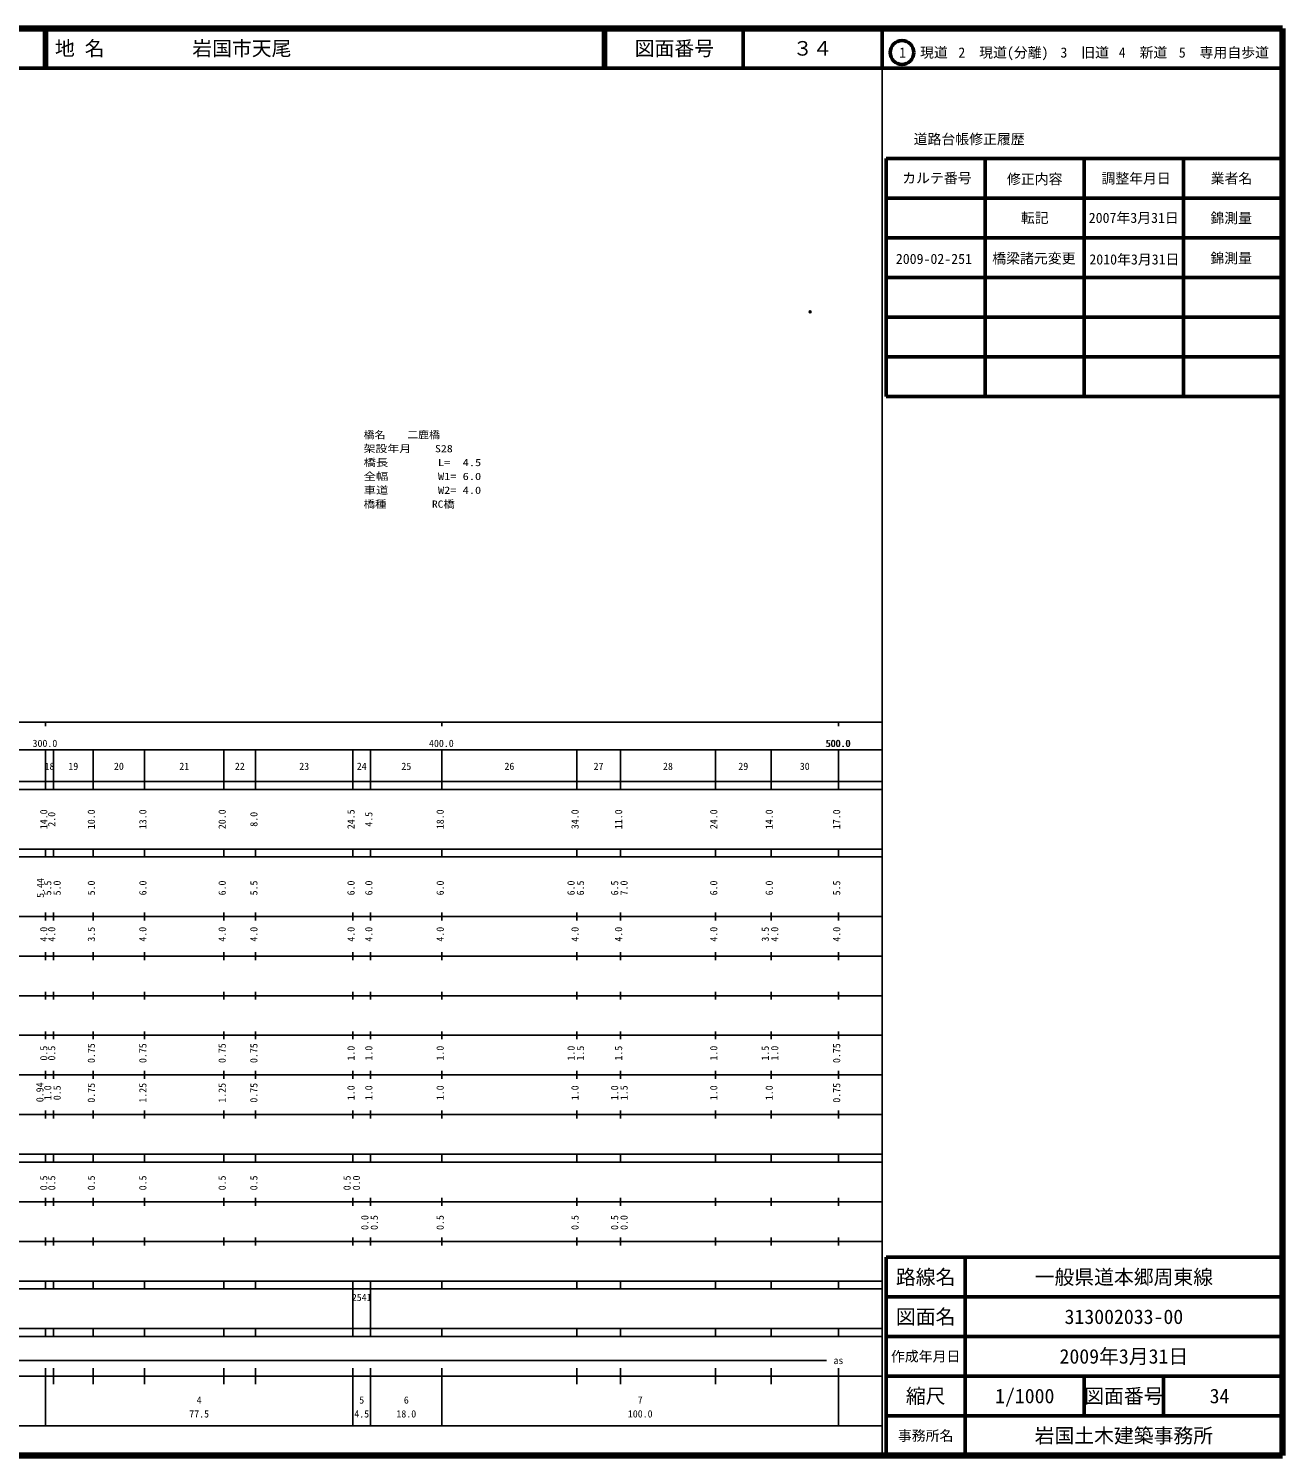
# Model space of a CAD drawing. Units: millimetres on the paper. Extents: x 40 to 680, y 20 to 380.
# Drawn here: x 363.7 to 680, y 20 to 380 of the extents above; entities that cross this region are included whole.
import ezdxf
from ezdxf.enums import TextEntityAlignment as Align

# ---------------------------------------------------------------- set-up
doc = ezdxf.new("R2010")
doc.units = ezdxf.units.MM
doc.header["$PDMODE"] = 32
doc.header["$PDSIZE"] = 0.5
for name, color, linetype in [('M-OTRS', 6, 'Continuous'), ('M-STR-HTXT', 7, 'Continuous'), ('M-TTL-TXT', 7, 'Continuous')]:
    doc.layers.add(name, color=color, linetype=linetype)
for name, color, linetype, lineweight in [('M-TTL', 2, 'Continuous', 140), ('M-TTL-BAND', 7, 'Continuous', 25), ('M-TTL-FRAM', 2, 'Continuous', 50), ('M-TTL-LINE', 7, 'Continuous', 50)]:
    doc.layers.add(name, color=color, linetype=linetype, lineweight=lineweight)
doc.styles.add('ＭＳ ゴシック', font='')
doc.styles.get('ＭＳ ゴシック').set_extended_font_data('MS Gothic')

msp = doc.modelspace()

# ---------------------------------------------------------------- linework, layer by layer
at = {"layer": 'M-OTRS'}
msp.add_point((560.837, 308.556), dxfattribs=at)
at = {"layer": 'M-TTL'}
for p, q in [((680, 380), (40, 380)), ((680, 20), (680, 380)), ((40, 20), (680, 20))]:
    msp.add_line(p, q, dxfattribs=at)
at = {"layer": 'M-TTL-BAND'}
for p, q in [((579, 20), (579, 370)), ((40, 205), (579, 205)), ((368, 205), (368, 204)), ((468, 205), (468, 204)), ((568, 205), (568, 204)), ((68, 198), (579, 198)), ((368, 188), (368, 198)), ((370, 188), (370, 198)), ((380, 188), (380, 198)), ((393, 188), (393, 198)), ((413, 188), (413, 198)), ((421, 188), (421, 198)), ((445.5, 188), (445.5, 198)), ((450, 188), (450, 198)), ((468, 188), (468, 198)), ((502, 188), (502, 198)), ((513, 188), (513, 198)), ((537, 188), (537, 198)), ((551, 188), (551, 198)), ((568, 188), (568, 198)), ((40, 190), (579, 190)), ((40, 188), (579, 188)), ((40, 173), (579, 173)), ((368, 171), (368, 173)), ((370, 171), (370, 173)), ((380, 171), (380, 173)), ((393, 171), (393, 173)), ((413, 171), (413, 173)), ((421, 171), (421, 173)), ((445.5, 171), (445.5, 173)), ((450, 171), (450, 173)), ((468, 171), (468, 173)), ((502, 171), (502, 173)), ((513, 171), (513, 173)), ((537, 171), (537, 173)), ((551, 171), (551, 173)), ((568, 171), (568, 173)), ((40, 171), (579, 171)), ((40, 156), (579, 156)), ((368, 155), (368, 157)), ((370, 155), (370, 157)), ((380, 155), (380, 157)), ((393, 155), (393, 157)), ((413, 155), (413, 157)), ((421, 155), (421, 157)), ((445.5, 155), (445.5, 157)), ((450, 155), (450, 157)), ((468, 155), (468, 157)), ((502, 155), (502, 157)), ((513, 155), (513, 157)), ((537, 155), (537, 157)), ((551, 155), (551, 157)), ((568, 155), (568, 157)), ((46, 146), (579, 146)), ((368, 145), (368, 147)), ((370, 145), (370, 147)), ((380, 145), (380, 147)), ((393, 145), (393, 147)), ((413, 145), (413, 147)), ((421, 145), (421, 147)), ((445.5, 145), (445.5, 147)), ((450, 145), (450, 147)), ((468, 145), (468, 147)), ((502, 145), (502, 147)), ((513, 145), (513, 147)), ((537, 145), (537, 147)), ((551, 145), (551, 147)), ((568, 145), (568, 147)), ((368, 135), (368, 137)), ((370, 135), (370, 137)), ((380, 135), (380, 137)), ((393, 135), (393, 137)), ((413, 135), (413, 137)), ((421, 135), (421, 137)), ((445.5, 135), (445.5, 137)), ((450, 135), (450, 137)), ((468, 135), (468, 137)), ((502, 135), (502, 137)), ((513, 135), (513, 137)), ((537, 135), (537, 137)), ((551, 135), (551, 137)), ((568, 135), (568, 137)), ((52, 136), (579, 136)), ((46, 126), (579, 126)), ((368, 125), (368, 127)), ((370, 125), (370, 127)), ((380, 125), (380, 127)), ((393, 125), (393, 127)), ((413, 125), (413, 127)), ((421, 125), (421, 127)), ((445.5, 125), (445.5, 127)), ((450, 125), (450, 127)), ((468, 125), (468, 127)), ((502, 125), (502, 127)), ((513, 125), (513, 127)), ((537, 125), (537, 127)), ((551, 125), (551, 127)), ((568, 125), (568, 127)), ((52, 116), (579, 116)), ((368, 115), (368, 117)), ((370, 115), (370, 117)), ((380, 115), (380, 117)), ((393, 115), (393, 117)), ((413, 115), (413, 117)), ((421, 115), (421, 117)), ((445.5, 115), (445.5, 117)), ((450, 115), (450, 117)), ((468, 115), (468, 117)), ((502, 115), (502, 117)), ((513, 115), (513, 117)), ((537, 115), (537, 117)), ((551, 115), (551, 117)), ((568, 115), (568, 117)), ((46, 106), (579, 106)), ((368, 105), (368, 107)), ((370, 105), (370, 107)), ((380, 105), (380, 107)), ((393, 105), (393, 107)), ((413, 105), (413, 107)), ((421, 105), (421, 107)), ((445.5, 105), (445.5, 107)), ((450, 105), (450, 107)), ((468, 105), (468, 107)), ((502, 105), (502, 107)), ((513, 105), (513, 107)), ((537, 105), (537, 107)), ((551, 105), (551, 107)), ((568, 105), (568, 107)), ((40, 96), (579, 96)), ((40, 94), (579, 94)), ((368, 94), (368, 96)), ((370, 94), (370, 96)), ((380, 94), (380, 96)), ((393, 94), (393, 96)), ((413, 94), (413, 96)), ((421, 94), (421, 96)), ((445.5, 94), (445.5, 96)), ((450, 94), (450, 96)), ((468, 94), (468, 96)), ((502, 94), (502, 96)), ((513, 94), (513, 96)), ((537, 94), (537, 96)), ((551, 94), (551, 96)), ((568, 94), (568, 96)), ((49, 84), (579, 84)), ((368, 83), (368, 85)), ((370, 83), (370, 85)), ((380, 83), (380, 85)), ((393, 83), (393, 85)), ((413, 83), (413, 85)), ((421, 83), (421, 85)), ((445.5, 83), (445.5, 85)), ((450, 83), (450, 85)), ((468, 83), (468, 85)), ((502, 83), (502, 85)), ((513, 83), (513, 85)), ((537, 83), (537, 85)), ((551, 83), (551, 85)), ((568, 83), (568, 85)), ((40, 74), (579, 74)), ((368, 73), (368, 75)), ((370, 73), (370, 75)), ((380, 73), (380, 75)), ((393, 73), (393, 75)), ((413, 73), (413, 75)), ((421, 73), (421, 75)), ((445.5, 73), (445.5, 75)), ((450, 73), (450, 75)), ((468, 73), (468, 75)), ((502, 73), (502, 75)), ((513, 73), (513, 75)), ((537, 73), (537, 75)), ((551, 73), (551, 75)), ((568, 73), (568, 75)), ((40, 64), (579, 64)), ((40, 62), (579, 62)), ((368, 62), (368, 64)), ((370, 62), (370, 64)), ((380, 62), (380, 64)), ((393, 62), (393, 64)), ((413, 62), (413, 64)), ((421, 62), (421, 64)), ((445.5, 62), (445.5, 64)), ((445.5, 52), (445.5, 62)), ((450, 62), (450, 64)), ((450, 52), (450, 62)), ((468, 62), (468, 64)), ((502, 62), (502, 64)), ((513, 62), (513, 64)), ((537, 62), (537, 64)), ((551, 62), (551, 64)), ((568, 62), (568, 64)), ((40, 52), (579, 52)), ((368, 50), (368, 52)), ((370, 50), (370, 52)), ((380, 50), (380, 52)), ((393, 50), (393, 52)), ((413, 50), (413, 52)), ((421, 50), (421, 52)), ((445.5, 50), (445.5, 52)), ((450, 50), (450, 52)), ((468, 50), (468, 52)), ((502, 50), (502, 52)), ((513, 50), (513, 52)), ((537, 50), (537, 52)), ((551, 50), (551, 52)), ((568, 50), (568, 52)), ((40, 50), (579, 50)), ((71, 44), (565, 44)), ((40, 40), (579, 40)), ((368, 27.5), (368, 42)), ((370, 38), (370, 42)), ((380, 38), (380, 42)), ((393, 38), (393, 42)), ((413, 38), (413, 42)), ((421, 38), (421, 42)), ((445.5, 27.5), (445.5, 42)), ((450, 27.5), (450, 42)), ((468, 27.5), (468, 42)), ((502, 38), (502, 42)), ((513, 38), (513, 42)), ((537, 38), (537, 42)), ((551, 38), (551, 42)), ((568, 27.5), (568, 42)), ((68, 27.5), (579, 27.5))]:
    msp.add_line(p, q, dxfattribs=at)
at = {"layer": 'M-TTL-FRAM'}
for p, q in [((580, 347.197), (580, 287.197)), ((580, 347.197), (680, 347.197)), ((580, 287.197), (680, 287.197)), ((680, 70), (580, 70)), ((580, 70), (580, 20))]:
    msp.add_line(p, q, dxfattribs=at)
at = {"layer": 'M-TTL-LINE'}
for p, q in [((367.75, 380), (367.75, 370)), ((368.25, 380), (368.25, 370)), ((508.747, 380), (508.747, 370)), ((509.247, 380), (509.247, 370)), ((543.997, 380), (543.997, 370)), ((579, 380), (579, 370)), ((40, 370), (680, 370)), ((605, 347.197), (605, 287.197)), ((630, 347.197), (630, 287.197)), ((655, 347.197), (655, 287.197)), ((580, 337.197), (680, 337.197)), ((580, 327.197), (680, 327.197)), ((580, 317.197), (680, 317.197)), ((580, 307.197), (680, 307.197)), ((580, 297.197), (680, 297.197)), ((600, 70), (600, 20)), ((680, 60), (580, 60)), ((680, 50), (580, 50)), ((680, 40), (580, 40)), ((630, 40), (630, 30)), ((650, 40), (650, 30)), ((680, 30), (580, 30))]:
    msp.add_line(p, q, dxfattribs=at)
msp.add_circle((584.031, 373.958), 3, dxfattribs=at)

# ---------------------------------------------------------------- texts
at = {"layer": 'M-STR-HTXT', "style": 'ＭＳ ゴシック'}
for s, width, p in [('橋名\u3000\u3000二鹿橋', 1.1, (448.227, 276.049)), ('架設年月\u3000\u3000S28', 1.2, (448.227, 272.549)), ('橋長\u3000\u3000\u3000\u3000L=  4.5', 1.25, (448.227, 269.049)), ('全幅\u3000\u3000\u3000\u3000W1= 6.0', 1.25, (448.227, 265.549)), ('車道\u3000\u3000\u3000\u3000W2= 4.0', 1.25, (448.227, 262.049)), ('橋種\u3000\u3000\u3000\u3000RC橋', 1.15, (448.227, 258.549))]:
    msp.add_text(s, height=1.833, dxfattribs=dict(at, width=width)).set_placement(p, align=Align.BOTTOM_LEFT)
at = {"layer": 'M-TTL-BAND', "style": 'ＭＳ ゴシック'}
for s, p in [('300.0', (367.844, 198.195)), ('400.0', (467.844, 198.195)), ('500.0', (567.844, 198.195)), ('500.0', (568, 198.195)), ('18', (369, 192.405)), ('19', (375, 192.405)), ('20', (386.5, 192.405)), ('21', (403, 192.405)), ('22', (417, 192.405)), ('23', (433.25, 192.405)), ('24', (447.75, 192.405)), ('25', (459, 192.405)), ('26', (485, 192.405)), ('27', (507.5, 192.405)), ('28', (525, 192.405)), ('29', (544, 192.405)), ('30', (559.5, 192.405)), ('as', (568, 42.5)), ('4', (406.75, 32.523)), ('5', (447.75, 32.523)), ('6', (459, 32.523)), ('7', (518, 32.523)), ('77.5', (406.75, 29.033)), ('4.5', (447.75, 29.033)), ('18.0', (459, 29.033)), ('100.0', (518, 29.033))]:
    msp.add_text(s, height=1.833, dxfattribs=at).set_placement(p, align=Align.BOTTOM_CENTER)
for s, p in [('14.0', (369, 180.5)), ('2.0', (371, 180.5)), ('10.0', (381, 180.5)), ('13.0', (394, 180.5)), ('20.0', (414, 180.5)), ('8.0', (422, 180.5)), ('24.5', (446.5, 180.5)), ('4.5', (451, 180.5)), ('18.0', (469, 180.5)), ('34.0', (503, 180.5)), ('11.0', (514, 180.5)), ('24.0', (538, 180.5)), ('14.0', (552, 180.5)), ('17.0', (569, 180.5)), ('5.44', (368.15, 163.174)), ('5.5', (370, 163.174)), ('5.0', (372.37, 163.174)), ('5.0', (381, 163.174)), ('6.0', (394, 163.174)), ('6.0', (414, 163.174)), ('5.5', (422, 163.174)), ('6.0', (446.5, 163.174)), ('6.0', (451, 163.174)), ('6.0', (469, 163.174)), ('6.0', (502, 163.174)), ('6.5', (504.37, 163.174)), ('6.5', (513, 163.174)), ('7.0', (515.37, 163.174)), ('6.0', (538, 163.174)), ('6.0', (552, 163.174)), ('5.5', (569, 163.174)), ('4.0', (369, 151.5)), ('4.0', (371, 151.5)), ('3.5', (381, 151.5)), ('4.0', (394, 151.5)), ('4.0', (414, 151.5)), ('4.0', (422, 151.5)), ('4.0', (446.5, 151.5)), ('4.0', (451, 151.5)), ('4.0', (469, 151.5)), ('4.0', (503, 151.5)), ('4.0', (514, 151.5)), ('4.0', (538, 151.5)), ('3.5', (551, 151.5)), ('4.0', (553.37, 151.5)), ('4.0', (569, 151.5)), ('0.5', (369, 121.5)), ('0.5', (371, 121.5)), ('0.75', (381, 121.5)), ('0.75', (394, 121.5)), ('0.75', (414, 121.5)), ('0.75', (422, 121.5)), ('1.0', (446.5, 121.5)), ('1.0', (451, 121.5)), ('1.0', (469, 121.5)), ('1.0', (502, 121.5)), ('1.5', (504.37, 121.5)), ('1.5', (514, 121.5)), ('1.0', (538, 121.5)), ('1.5', (551, 121.5)), ('1.0', (553.37, 121.5)), ('0.75', (569, 121.5)), ('0.94', (368.029, 111.621)), ('1.0', (370, 111.5)), ('0.5', (372.37, 111.5)), ('0.75', (381, 111.5)), ('1.25', (394, 111.5)), ('1.25', (414, 111.5)), ('0.75', (422, 111.5)), ('1.0', (446.5, 111.5)), ('1.0', (451, 111.5)), ('1.0', (469, 111.5)), ('1.0', (503, 111.5)), ('1.0', (513, 111.5)), ('1.5', (515.37, 111.5)), ('1.0', (538, 111.5)), ('1.0', (552, 111.5)), ('0.75', (569, 111.5)), ('0.5', (369, 88.764)), ('0.5', (371, 88.764)), ('0.5', (381, 88.764)), ('0.5', (394, 88.764)), ('0.5', (414, 88.764)), ('0.5', (422, 88.764)), ('0.5', (445.5, 88.764)), ('0.0', (447.87, 88.764)), ('0.0', (450, 78.764)), ('0.5', (452.37, 78.764)), ('0.5', (469, 78.764)), ('0.5', (503, 78.764)), ('0.5', (513, 78.764)), ('0.0', (515.37, 78.764))]:
    msp.add_text(s, height=1.833, rotation=90, dxfattribs=at).set_placement(p, align=Align.BOTTOM_CENTER)
msp.add_text('2541', height=1.833, dxfattribs=at).set_placement((445.25, 58.405), align=Align.BOTTOM_LEFT)
at = {"layer": 'M-TTL-TXT', "style": 'ＭＳ ゴシック'}
for s, p in [('地 名', (370.38, 375)), ('岩国市天尾', (405.024, 375))]:
    msp.add_text(s, height=3.666, dxfattribs=at).set_placement(p, align=Align.MIDDLE_LEFT)
for s, height, p in [('図面番号', 3.666, (526.622, 375)), ('３４', 3.666, (561.497, 375)), ('1\u3000現道', 2.566, (589.448, 373.958)), ('2\u3000現道(分離)', 2.566, (609.619, 373.958)), ('3\u3000旧道', 2.566, (630.121, 373.958)), ('4\u3000新道', 2.566, (644.824, 373.958)), ('5\u3000専用自歩道', 2.566, (665.228, 373.958)), ('道路台帳修正履歴', 2.566, (600.968, 352.113)), ('カルテ番号', 2.566, (592.839, 342.277)), ('修正内容', 2.566, (617.509, 342.023)), ('調整年月日', 2.566, (643.089, 342.197)), ('業者名', 2.566, (667.134, 342.197)), ('転記', 2.566, (617.5, 332.245)), ('2007年3月31日', 2.566, (642.5, 332.245)), ('錦測量', 2.566, (667.077, 332.189)), ('2009-02-251', 2.566, (592.08, 321.887)), ('橋梁諸元変更', 2.566, (617.303, 322.017)), ('2010年3月31日', 2.566, (642.655, 321.758)), ('錦測量', 2.566, (667.077, 322.071)), ('路線名', 3.666, (590, 65)), ('路線名', 3.666, (590, 65)), ('一般県道本郷周東線', 3.666, (640, 65)), ('図面名', 3.666, (590, 55)), ('図面名', 3.666, (590, 55)), ('313002033-00', 3.666, (640, 55)), ('2009年3月31日', 3.666, (640, 45)), ('作成年月日', 2.566, (590, 45)), ('作成年月日', 2.566, (590, 45)), ('縮尺', 3.666, (590, 35)), ('縮尺', 3.666, (590, 35)), ('1/1000', 3.666, (615, 35)), ('図面番号', 3.666, (640, 35)), ('図面番号', 3.666, (640, 35)), ('34', 3.666, (664.125, 35)), ('事務所名', 2.566, (590, 25)), ('事務所名', 2.566, (590, 25)), ('岩国土木建築事務所', 3.666, (640, 25))]:
    msp.add_text(s, height=height, dxfattribs=at).set_placement(p, align=Align.MIDDLE_CENTER)

doc.saveas('drawing.dxf')
